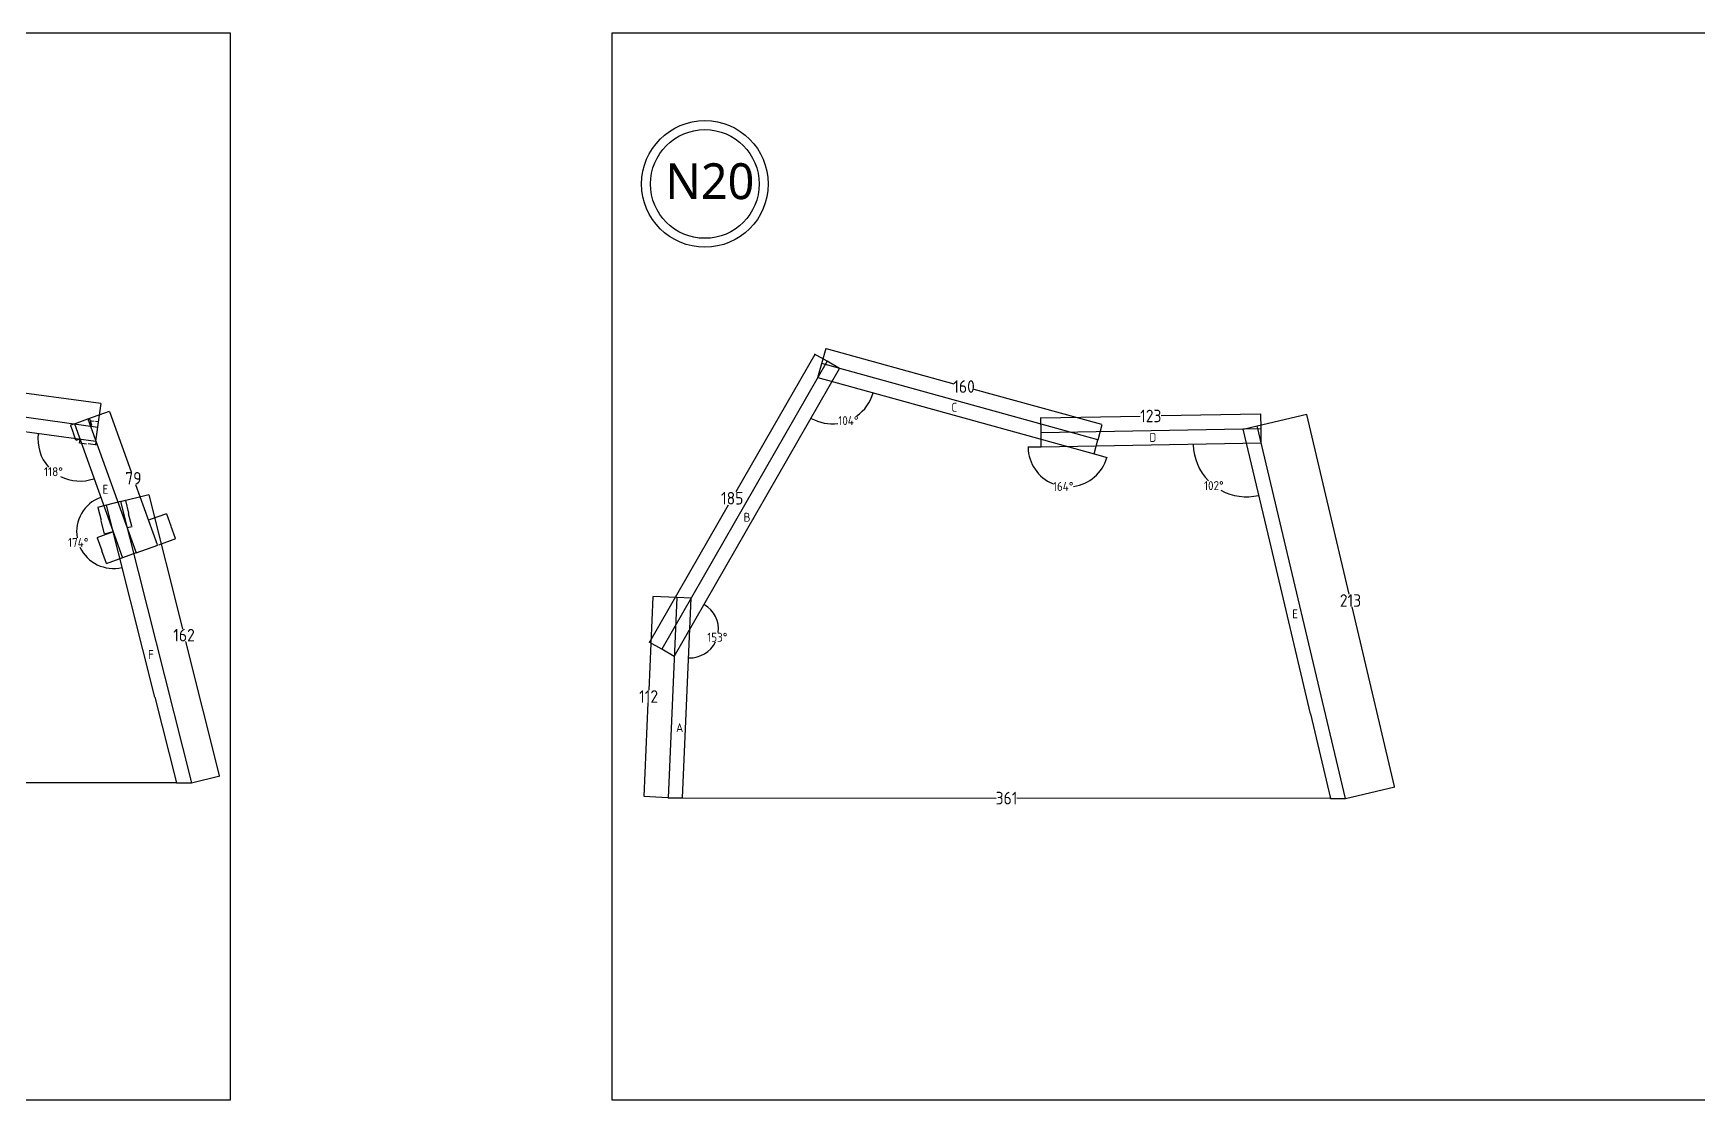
# Model space of a CAD drawing. Header units: centimetres. Extents: x -6116 to 16873, y -2889 to 4505.
# Drawn here: x 13548 to 14475, y -835 to -241 of the extents above; entities that cross this region are included whole.
import ezdxf

# ---------------------------------------------------------------- set-up
doc = ezdxf.new("R2010")
doc.units = ezdxf.units.CM
for name, color, linetype in [('5', 5, 'Continuous'), ('frame圖框', 34, 'Continuous'), ('圖層1', 253, 'Continuous')]:
    doc.layers.add(name, color=color, linetype=linetype)
doc.styles.get("Standard").update_dxf_attribs({"font": 'ISOCP.SHX', "bigfont": 'CHINESET.SHX'})
doc.dimstyles.get("Standard").update_dxf_attribs({"dimtxt": 0.18, "dimasz": 0.18, "dimexe": 0.18, "dimexo": 0.0625, "dimgap": 0.09, "dimtad": 0, "dimtih": 1, "dimtoh": 1, "dimdec": 4, "dimzin": 0, "dimdsep": 46, "dimtxsty": 'Standard', "dimcen": 0.09, "dimadec": 0, "dimazin": 0, "dimtfac": 1, "dimtdec": 4, "dimtofl": 0, "dimtmove": 0, "dimatfit": 3, "dimfxl": 1, "dimtolj": 1, "dimtzin": 0, "dimarcsym": 0})

# ---------------------------------------------------------------- blocks, each defined once
blk = doc.blocks.new('*D968')
at = {"layer": 'DEFPOINTS', "color": 0, "transparency": 16777216}
for p in [(13357.39, -430.35), (13459.93, -451.67), (13498.91, -458.16), (13465.22, -472.07), (13582.72, -468.46)]:
    blk.add_point(p, dxfattribs=at)
at = {"layer": '圖層1', "color": 0, "lineweight": -2, "transparency": 16777216}
for p, q in [((13459.87, -451.66), (13456.78, -451.23)), ((13498.98, -458.17), (13502.04, -458.77))]:
    blk.add_line(p, q, dxfattribs=at)
for start, end in [(172.66226, 245.81267), (274.65782, 348.42945)]:
    blk.add_arc((13479.52, -454.35), 22.77, start, end, dxfattribs=at)
at = {"layer": '圖層1', "color": 0, "transparency": 16777216}
for points in [[(13456.9, -451.43), (13456.96, -451.44), (13456.96, -451.26)], [(13501.8, -458.91), (13501.86, -458.92), (13501.86, -458.74)]]:
    blk.add_solid(points, dxfattribs=at)
at = {"layer": '圖層1', "color": 0, "transparency": 16777216, "insert": (13475.78, -476.81), "char_height": 5, "attachment_point": 5}
blk.add_mtext('\\A1;177°', dxfattribs=at)
blk = doc.blocks.new('*D969')
at = {"layer": 'DEFPOINTS', "color": 0, "transparency": 16777216}
for p in [(13459.93, -451.67), (13570.71, -458.75), (13582.72, -468.46), (13553.82, -479.43), (13597.62, -533.39)]:
    blk.add_point(p, dxfattribs=at)
at = {"layer": '圖層1', "color": 0, "lineweight": -2, "transparency": 16777216}
for start, end in [(172.65058, 221.80148), (242.64131, 289.38646)]:
    blk.add_arc((13573.77, -467.24), 23.38, start, end, dxfattribs=at)
at = {"layer": '圖層1', "color": 0, "transparency": 16777216}
for points in [[(13550.56, -464.25), (13550.62, -464.25), (13550.61, -464.07)], [(13581.52, -489.26), (13581.54, -489.32), (13581.7, -489.23)]]:
    blk.add_solid(points, dxfattribs=at)
at = {"layer": '圖層1', "color": 0, "transparency": 16777216, "insert": (13559.07, -485.41), "char_height": 5, "attachment_point": 5}
blk.add_mtext('\\A1;118°', dxfattribs=at)
blk = doc.blocks.new('*D970')
at = {"layer": 'DEFPOINTS', "color": 0, "transparency": 16777216}
for p in [(13570.71, -458.75), (13588.63, -503.97), (13572.42, -514.59), (13597.62, -533.39), (13615.6, -610.98)]:
    blk.add_point(p, dxfattribs=at)
at = {"layer": '圖層1', "color": 0, "lineweight": -2, "transparency": 16777216}
for start, end in [(110.33284, 189.51311), (204.77217, 283.63967)]:
    blk.add_arc((13592.38, -518.86), 20.41, start, end, dxfattribs=at)
at = {"layer": '圖層1', "color": 0, "transparency": 16777216}
for points in [[(13585.28, -499.69), (13585.3, -499.75), (13585.46, -499.66)], [(13597.19, -538.67), (13597.21, -538.73), (13597.37, -538.66)]]:
    blk.add_solid(points, dxfattribs=at)
at = {"layer": '圖層1', "color": 0, "transparency": 16777216, "insert": (13572.86, -524.83), "char_height": 5, "attachment_point": 5}
blk.add_mtext('\\A1;174°', dxfattribs=at)
blk = doc.blocks.new('*D980')
at = {"layer": 'DEFPOINTS', "color": 0, "transparency": 16777216}
for p in [(13461.02, -443.74), (13585.59, -447.5), (13583.8, -460.54)]:
    blk.add_point(p, dxfattribs=at)
at = {"layer": '圖層1', "color": 0, "lineweight": -2, "transparency": 16777216}
for p, q in [((13461.03, -443.68), (13462.83, -430.52)), ((13462.98, -430.72), (13518.15, -438.27)), ((13585.41, -447.47), (13530.23, -439.92)), ((13583.81, -460.48), (13585.61, -447.32))]:
    blk.add_line(p, q, dxfattribs=at)
at = {"layer": '圖層1', "color": 0, "transparency": 16777216}
for points in [[(13462.98, -430.69), (13462.98, -430.75), (13462.8, -430.7)], [(13585.41, -447.44), (13585.4, -447.5), (13585.59, -447.5)]]:
    blk.add_solid(points, dxfattribs=at)
at = {"layer": '圖層1', "color": 0, "transparency": 16777216, "insert": (13524.19, -439.1), "char_height": 7, "attachment_point": 5}
blk.add_mtext('\\A1;124', dxfattribs=at)
blk = doc.blocks.new('*D981')
at = {"layer": 'DEFPOINTS', "color": 0, "transparency": 16777216}
for p in [(13578.23, -456.03), (13617.06, -526.38), (13605.15, -530.67)]:
    blk.add_point(p, dxfattribs=at)
at = {"layer": '圖層1', "color": 0, "lineweight": -2, "transparency": 16777216}
for p, q in [((13578.29, -456.01), (13590.32, -451.68)), ((13590.21, -451.91), (13602.31, -485.47)), ((13617, -526.21), (13604.9, -492.65)), ((13605.21, -530.65), (13617.23, -526.32))]:
    blk.add_line(p, q, dxfattribs=at)
at = {"layer": '圖層1', "color": 0, "transparency": 16777216}
for points in [[(13590.24, -451.9), (13590.18, -451.92), (13590.15, -451.74)], [(13617.03, -526.2), (13616.97, -526.22), (13617.06, -526.38)]]:
    blk.add_solid(points, dxfattribs=at)
at = {"layer": '圖層1', "color": 0, "transparency": 16777216, "insert": (13603.61, -489.06), "char_height": 7, "attachment_point": 5}
blk.add_mtext('\\A1;79', dxfattribs=at)
blk = doc.blocks.new('*D982')
at = {"layer": 'DEFPOINTS', "color": 0, "transparency": 16777216}
for p in [(13596.39, -502.02), (13651.57, -654.82), (13635.89, -658.77)]:
    blk.add_point(p, dxfattribs=at)
at = {"layer": '圖層1', "color": 0, "lineweight": -2, "transparency": 16777216}
for p, q in [((13596.45, -502), (13612.25, -498.02)), ((13612.12, -498.24), (13630.92, -572.85)), ((13651.53, -654.65), (13632.73, -580.04)), ((13635.95, -658.76), (13651.74, -654.78))]:
    blk.add_line(p, q, dxfattribs=at)
at = {"layer": '圖層1', "color": 0, "transparency": 16777216}
for points in [[(13612.15, -498.23), (13612.09, -498.25), (13612.07, -498.07)], [(13651.56, -654.64), (13651.5, -654.66), (13651.57, -654.82)]]:
    blk.add_solid(points, dxfattribs=at)
at = {"layer": '圖層1', "color": 0, "transparency": 16777216, "insert": (13631.82, -576.44), "char_height": 7, "attachment_point": 5}
blk.add_mtext('\\A1;162', dxfattribs=at)
blk = doc.blocks.new('*D983')
at = {"layer": 'DEFPOINTS', "color": 0, "transparency": 16777216}
for p in [(13893.12, -554.84), (13906.42, -555.43), (13901.52, -666.97)]:
    blk.add_point(p, dxfattribs=at)
at = {"layer": '圖層1', "color": 0, "lineweight": -2, "transparency": 16777216}
for p, q in [((13893.11, -555.02), (13890.83, -607.02)), ((13906.36, -555.42), (13892.94, -554.83)), ((13888.22, -666.2), (13890.51, -614.2)), ((13901.46, -666.96), (13888.04, -666.37))]:
    blk.add_line(p, q, dxfattribs=at)
at = {"layer": '圖層1', "color": 0, "transparency": 16777216}
for points in [[(13893.08, -555.02), (13893.14, -555.02), (13893.12, -554.84)], [(13888.19, -666.2), (13888.25, -666.2), (13888.22, -666.38)]]:
    blk.add_solid(points, dxfattribs=at)
at = {"layer": '圖層1', "color": 0, "transparency": 16777216, "insert": (13890.67, -610.61), "char_height": 7, "attachment_point": 5}
blk.add_mtext('\\A1;112', dxfattribs=at)
blk = doc.blocks.new('*D984')
at = {"layer": 'DEFPOINTS', "color": 0, "transparency": 16777216}
for p in [(13983.3, -419.97), (13990.14, -423.9), (13898.04, -584.3)]:
    blk.add_point(p, dxfattribs=at)
at = {"layer": '圖層1', "color": 0, "lineweight": -2, "transparency": 16777216}
for p, q in [((13983.21, -420.12), (13939.31, -496.58)), ((13990.09, -423.87), (13983.14, -419.88)), ((13891.29, -580.21), (13935.19, -503.76)), ((13897.99, -584.27), (13891.04, -580.28))]:
    blk.add_line(p, q, dxfattribs=at)
at = {"layer": '圖層1', "color": 0, "transparency": 16777216}
for points in [[(13983.18, -420.11), (13983.23, -420.14), (13983.3, -419.97)], [(13891.26, -580.2), (13891.31, -580.23), (13891.2, -580.37)]]:
    blk.add_solid(points, dxfattribs=at)
at = {"layer": '圖層1', "color": 0, "transparency": 16777216, "insert": (13937.25, -500.17), "char_height": 7, "attachment_point": 5}
blk.add_mtext('\\A1;185', dxfattribs=at)
blk = doc.blocks.new('*D985')
at = {"layer": 'DEFPOINTS', "color": 0, "transparency": 16777216}
for p in [(13987.14, -425.13), (14143.4, -459.24), (14141.06, -467.69)]:
    blk.add_point(p, dxfattribs=at)
at = {"layer": '圖層1', "color": 0, "lineweight": -2, "transparency": 16777216}
for p, q in [((13987.15, -425.07), (13989.52, -416.51)), ((13989.65, -416.73), (14060.74, -436.39)), ((14143.22, -459.19), (14072.13, -439.53)), ((14141.08, -467.63), (14143.44, -459.07))]:
    blk.add_line(p, q, dxfattribs=at)
at = {"layer": '圖層1', "color": 0, "transparency": 16777216}
for points in [[(13989.65, -416.7), (13989.64, -416.76), (13989.47, -416.68)], [(14143.23, -459.17), (14143.22, -459.22), (14143.4, -459.24)]]:
    blk.add_solid(points, dxfattribs=at)
at = {"layer": '圖層1', "color": 0, "transparency": 16777216, "insert": (14066.43, -437.96), "char_height": 7, "attachment_point": 5}
blk.add_mtext('\\A1;160', dxfattribs=at)
blk = doc.blocks.new('*D986')
at = {"layer": 'DEFPOINTS', "color": 0, "transparency": 16777216}
for p in [(14231.76, -453.27), (14109.33, -463.67), (14231.9, -461.51)]:
    blk.add_point(p, dxfattribs=at)
at = {"layer": '圖層1', "color": 0, "lineweight": -2, "transparency": 16777216}
for p, q in [((14231.58, -453.28), (14176.31, -454.25)), ((14231.9, -461.45), (14231.76, -453.09)), ((14109.33, -463.61), (14109.18, -455.26)), ((14109.37, -455.44), (14164.64, -454.46))]:
    blk.add_line(p, q, dxfattribs=at)
at = {"layer": '圖層1', "color": 0, "transparency": 16777216}
for points in [[(14231.58, -453.25), (14231.58, -453.31), (14231.76, -453.27)], [(14109.37, -455.41), (14109.37, -455.47), (14109.19, -455.44)]]:
    blk.add_solid(points, dxfattribs=at)
at = {"layer": '圖層1', "color": 0, "transparency": 16777216, "insert": (14170.47, -454.36), "char_height": 7, "attachment_point": 5}
blk.add_mtext('\\A1;123', dxfattribs=at)
blk = doc.blocks.new('*D987')
at = {"layer": 'DEFPOINTS', "color": 0, "transparency": 16777216}
for p in [(14229.76, -459.84), (14278.89, -667.43), (14306.33, -660.93)]:
    blk.add_point(p, dxfattribs=at)
at = {"layer": '圖層1', "color": 0, "lineweight": -2, "transparency": 16777216}
for p, q in [((14229.82, -459.83), (14257.37, -453.3)), ((14257.24, -453.52), (14280.91, -553.55)), ((14306.29, -660.76), (14282.61, -560.73)), ((14278.95, -667.41), (14306.5, -660.89))]:
    blk.add_line(p, q, dxfattribs=at)
at = {"layer": '圖層1', "color": 0, "transparency": 16777216}
for points in [[(14257.26, -453.51), (14257.21, -453.53), (14257.19, -453.35)], [(14306.32, -660.75), (14306.26, -660.77), (14306.33, -660.93)]]:
    blk.add_solid(points, dxfattribs=at)
at = {"layer": '圖層1', "color": 0, "transparency": 16777216, "insert": (14281.76, -557.14), "char_height": 7, "attachment_point": 5}
blk.add_mtext('\\A1;213', dxfattribs=at)
blk = doc.blocks.new('*D988')
at = {"layer": 'DEFPOINTS', "color": 0, "transparency": 16777216}
for p in [(13997.08, -427.88), (13914.42, -555.78), (13925.56, -583.76), (13904.98, -588.28), (13909.53, -666.98)]:
    blk.add_point(p, dxfattribs=at)
at = {"layer": '圖層1', "color": 0, "lineweight": -2, "transparency": 16777216}
for start, end in [(353.32124, 59.48918), (268.12868, 333.80803)]:
    blk.add_arc((13913.65, -573.18), 15.93, start, end, dxfattribs=at)
at = {"layer": '圖層1', "color": 0, "transparency": 16777216}
for points in [[(13921.73, -559.47), (13921.76, -559.42), (13921.59, -559.36)], [(13913.13, -589.13), (13913.13, -589.07), (13912.95, -589.1)]]:
    blk.add_solid(points, dxfattribs=at)
at = {"layer": '圖層1', "color": 0, "transparency": 16777216, "insert": (13928.95, -577.62), "char_height": 5, "attachment_point": 5}
blk.add_mtext('\\A1;153°', dxfattribs=at)
blk = doc.blocks.new('*D989')
at = {"layer": 'DEFPOINTS', "color": 0, "transparency": 16777216}
for p in [(13985, -432.84), (13997.08, -427.88), (13995, -458.63), (14138.93, -475.41), (13904.98, -588.28)]:
    blk.add_point(p, dxfattribs=at)
at = {"layer": '圖層1', "color": 0, "lineweight": -2, "transparency": 16777216}
for start, end in [(305.35603, 344.10708), (240.57194, 277.6702)]:
    blk.add_arc((13992.96, -435.04), 23.68, start, end, dxfattribs=at)
at = {"layer": '圖層1', "color": 0, "transparency": 16777216}
for points in [[(14015.71, -441.52), (14015.77, -441.54), (14015.79, -441.35)], [(13981.32, -455.69), (13981.34, -455.64), (13981.17, -455.58)]]:
    blk.add_solid(points, dxfattribs=at)
at = {"layer": '圖層1', "color": 0, "transparency": 16777216, "insert": (14001.97, -456.95), "char_height": 5, "attachment_point": 5}
blk.add_mtext('\\A1;104°', dxfattribs=at)
blk = doc.blocks.new('*D990')
at = {"layer": 'DEFPOINTS', "color": 0, "transparency": 16777216}
for p in [(13985, -432.84), (14109.47, -471.67), (14232.05, -469.51), (14138.93, -475.41), (14111.8, -489.86)]:
    blk.add_point(p, dxfattribs=at)
at = {"layer": '圖層1', "color": 0, "lineweight": -2, "transparency": 16777216}
for p, q in [((14109.41, -471.67), (14101.92, -471.81)), ((14138.99, -475.42), (14146.21, -477.42))]:
    blk.add_line(p, q, dxfattribs=at)
for start, end in [(181.47308, 247.25138), (277.7725, 344.08175)]:
    blk.add_arc((14124.47, -471.41), 22.38, start, end, dxfattribs=at)
at = {"layer": '圖層1', "color": 0, "transparency": 16777216}
for points in [[(14102.07, -471.98), (14102.13, -471.98), (14102.1, -471.8)], [(14145.96, -477.54), (14146.02, -477.55), (14146.04, -477.37)]]:
    blk.add_solid(points, dxfattribs=at)
at = {"layer": '圖層1', "color": 0, "transparency": 16777216, "insert": (14121.66, -493.61), "char_height": 5, "attachment_point": 5}
blk.add_mtext('\\A1;164°', dxfattribs=at)
blk = doc.blocks.new('*D991')
at = {"layer": 'DEFPOINTS', "color": 0, "transparency": 16777216}
for p in [(14221.97, -461.68), (14109.47, -471.67), (14232.05, -469.51), (14199.53, -486.75), (14236.76, -524.16)]:
    blk.add_point(p, dxfattribs=at)
at = {"layer": '圖層1', "color": 0, "lineweight": -2, "transparency": 16777216}
for start, end in [(181.35911, 224.64113), (241.27359, 282.97349)]:
    blk.add_arc((14223.85, -469.65), 29.73, start, end, dxfattribs=at)
at = {"layer": '圖層1', "color": 0, "transparency": 16777216}
for points in [[(14194.1, -470.36), (14194.16, -470.36), (14194.13, -470.18)], [(14230.52, -498.59), (14230.54, -498.65), (14230.7, -498.58)]]:
    blk.add_solid(points, dxfattribs=at)
at = {"layer": '圖層1', "color": 0, "transparency": 16777216, "insert": (14205.62, -493.13), "char_height": 5, "attachment_point": 5}
blk.add_mtext('\\A1;102°', dxfattribs=at)
blk = doc.blocks.new('*D992')
at = {"layer": 'DEFPOINTS', "color": 0, "transparency": 16777216}
for p in [(13909.52, -666.98), (14270.66, -667.42), (14270.66, -667.42)]:
    blk.add_point(p, dxfattribs=at)
at = {"layer": '圖層1', "color": 0, "lineweight": -2, "transparency": 16777216}
for p, q in [((13909.52, -667.04), (13909.52, -667.16)), ((13909.71, -666.98), (14084.4, -667.19)), ((14270.48, -667.42), (14095.78, -667.2)), ((14270.66, -667.48), (14270.66, -667.6))]:
    blk.add_line(p, q, dxfattribs=at)
at = {"layer": '圖層1', "color": 0, "transparency": 16777216}
for points in [[(13909.71, -666.95), (13909.71, -667.01), (13909.52, -666.98)], [(14270.48, -667.39), (14270.48, -667.45), (14270.66, -667.42)]]:
    blk.add_solid(points, dxfattribs=at)
at = {"layer": '圖層1', "color": 0, "transparency": 16777216, "insert": (14090.09, -667.2), "char_height": 7, "attachment_point": 5}
blk.add_mtext('\\A1;361', dxfattribs=at)
blk = doc.blocks.new('*D993')
at = {"layer": 'DEFPOINTS', "color": 0, "transparency": 16777216}
for p in [(13284.62, -658.34), (13627.64, -658.76), (13627.64, -658.76)]:
    blk.add_point(p, dxfattribs=at)
at = {"layer": '圖層1', "color": 0, "lineweight": -2, "transparency": 16777216}
for p, q in [((13284.62, -658.41), (13284.62, -658.52)), ((13284.8, -658.34), (13449.24, -658.54)), ((13627.46, -658.76), (13463.01, -658.56)), ((13627.64, -658.83), (13627.64, -658.94))]:
    blk.add_line(p, q, dxfattribs=at)
at = {"layer": '圖層1', "color": 0, "transparency": 16777216}
for points in [[(13284.8, -658.31), (13284.8, -658.37), (13284.62, -658.34)], [(13627.46, -658.73), (13627.46, -658.79), (13627.64, -658.76)]]:
    blk.add_solid(points, dxfattribs=at)
at = {"layer": '圖層1', "color": 0, "transparency": 16777216, "insert": (13456.13, -658.55), "char_height": 7, "attachment_point": 5}
blk.add_mtext('\\A1;343', dxfattribs=at)
blk = doc.blocks.new('*D996')
at = {"layer": 'DEFPOINTS', "color": 0, "transparency": 16777216}
for p in [(13596.39, -502.02), (13600.06, -516.56), (13602.74, -515.89)]:
    blk.add_point(p, dxfattribs=at)
at = {"layer": '圖層1', "color": 0, "linetype": 'ByBlock', "lineweight": -2, "transparency": 16777216}
for p, q in [((13596.45, -502), (13599.25, -501.3)), ((13599.12, -501.52), (13600.86, -508.43)), ((13602.7, -515.71), (13600.95, -508.79)), ((13600.12, -516.55), (13602.92, -515.84))]:
    blk.add_line(p, q, dxfattribs=at)
at = {"layer": '圖層1', "color": 0, "transparency": 16777216}
for points in [[(13599.15, -501.51), (13599.09, -501.52), (13599.08, -501.34)], [(13602.73, -515.7), (13602.67, -515.72), (13602.74, -515.89)]]:
    blk.add_solid(points, dxfattribs=at)
at = {"layer": '圖層1', "color": 0, "transparency": 16777216, "insert": (13600.91, -508.61), "char_height": 0.18, "attachment_point": 5}
blk.add_mtext('\\A1;15.0000', dxfattribs=at)
blk = doc.blocks.new('*D997')
at = {"layer": 'DEFPOINTS', "color": 0, "transparency": 16777216}
for p in [(13588.63, -503.97), (13592.38, -518.86), (13587.53, -520.08)]:
    blk.add_point(p, dxfattribs=at)
at = {"layer": '圖層1', "color": 0, "linetype": 'ByBlock', "lineweight": -2, "transparency": 16777216}
for p, q in [((13588.57, -503.99), (13583.61, -505.24)), ((13583.82, -505.37), (13585.61, -512.46)), ((13587.49, -519.91), (13585.7, -512.82)), ((13592.32, -518.88), (13587.36, -520.13))]:
    blk.add_line(p, q, dxfattribs=at)
at = {"layer": '圖層1', "color": 0, "transparency": 16777216}
for points in [[(13583.85, -505.36), (13583.8, -505.38), (13583.78, -505.2)], [(13587.52, -519.9), (13587.46, -519.92), (13587.53, -520.08)]]:
    blk.add_solid(points, dxfattribs=at)
at = {"layer": '圖層1', "color": 0, "transparency": 16777216, "insert": (13585.66, -512.64), "char_height": 0.18, "attachment_point": 5}
blk.add_mtext('\\A1;15.3550', dxfattribs=at)
blk = doc.blocks.new('*D998')
at = {"layer": 'DEFPOINTS', "color": 0, "transparency": 16777216}
for p in [(13622.03, -508.64), (13600.06, -516.56), (13605.15, -530.67)]:
    blk.add_point(p, dxfattribs=at)
at = {"layer": '圖層1', "color": 0, "linetype": 'ByBlock', "lineweight": -2, "transparency": 16777216}
for p, q in [((13612.62, -512.03), (13622.2, -508.58)), ((13622.09, -508.81), (13624.51, -515.52)), ((13627.05, -522.58), (13624.64, -515.88)), ((13617.71, -526.14), (13627.29, -522.69))]:
    blk.add_line(p, q, dxfattribs=at)
at = {"layer": '圖層1', "color": 0, "transparency": 16777216}
for points in [[(13622.12, -508.8), (13622.06, -508.82), (13622.03, -508.64)], [(13627.08, -522.57), (13627.03, -522.59), (13627.12, -522.75)]]:
    blk.add_solid(points, dxfattribs=at)
at = {"layer": '圖層1', "color": 0, "transparency": 16777216, "insert": (13624.57, -515.7), "char_height": 0.18, "attachment_point": 5}
blk.add_mtext('\\A1;15.0000', dxfattribs=at)
blk = doc.blocks.new('*D999')
at = {"layer": 'DEFPOINTS', "color": 0, "transparency": 16777216}
for p in [(13592.38, -518.86), (13583.38, -522.11), (13597.62, -533.39)]:
    blk.add_point(p, dxfattribs=at)
at = {"layer": '圖層1', "color": 0, "linetype": 'ByBlock', "lineweight": -2, "transparency": 16777216}
for p, q in [((13592.33, -518.88), (13583.21, -522.17)), ((13583.44, -522.28), (13585.93, -529.19)), ((13588.55, -536.46), (13586.06, -529.55)), ((13597.56, -533.41), (13588.45, -536.69))]:
    blk.add_line(p, q, dxfattribs=at)
at = {"layer": '圖層1', "color": 0, "transparency": 16777216}
for points in [[(13583.47, -522.27), (13583.41, -522.29), (13583.38, -522.11)], [(13588.58, -536.45), (13588.53, -536.47), (13588.62, -536.63)]]:
    blk.add_solid(points, dxfattribs=at)
at = {"layer": '圖層1', "color": 0, "transparency": 16777216, "insert": (13586, -529.37), "char_height": 0.18, "attachment_point": 5}
blk.add_mtext('\\A1;15.4393', dxfattribs=at)
blk = doc.blocks.new('*D1000')
at = {"layer": 'DEFPOINTS', "color": 0, "transparency": 16777216}
for p in [(13579.65, -459.97), (13580.06, -457), (13583.8, -460.54)]:
    blk.add_point(p, dxfattribs=at)
at = {"layer": '圖層1', "color": 0, "linetype": 'ByBlock', "lineweight": -2, "transparency": 16777216}
for p, q in [((13579.66, -459.91), (13580.09, -456.82)), ((13580.24, -457.02), (13581.73, -457.23)), ((13584.03, -457.54), (13582.53, -457.34)), ((13583.81, -460.48), (13584.23, -457.39))]:
    blk.add_line(p, q, dxfattribs=at)
at = {"layer": '圖層1', "color": 0, "transparency": 16777216}
for points in [[(13580.24, -456.99), (13580.24, -457.05), (13580.06, -457)], [(13584.03, -457.51), (13584.03, -457.57), (13584.21, -457.57)]]:
    blk.add_solid(points, dxfattribs=at)
at = {"layer": '圖層1', "color": 0, "transparency": 16777216, "insert": (13582.13, -457.28), "char_height": 0.18, "attachment_point": 5}
blk.add_mtext('\\A1;4.1855', dxfattribs=at)
blk = doc.blocks.new('*D1001')
at = {"layer": 'DEFPOINTS', "color": 0, "transparency": 16777216}
for p in [(13573.49, -469.26), (13573.77, -467.24), (13582.72, -468.46)]:
    blk.add_point(p, dxfattribs=at)
at = {"layer": '圖層1', "color": 0, "linetype": 'ByBlock', "lineweight": -2, "transparency": 16777216}
for p, q in [((13573.76, -467.3), (13573.47, -469.44)), ((13573.67, -469.29), (13577.56, -469.82)), ((13582.26, -470.46), (13578.38, -469.93)), ((13582.71, -468.53), (13582.42, -470.66))]:
    blk.add_line(p, q, dxfattribs=at)
at = {"layer": '圖層1', "color": 0, "transparency": 16777216}
for points in [[(13573.68, -469.26), (13573.67, -469.32), (13573.49, -469.26)], [(13582.27, -470.43), (13582.26, -470.49), (13582.44, -470.49)]]:
    blk.add_solid(points, dxfattribs=at)
at = {"layer": '圖層1', "color": 0, "transparency": 16777216, "insert": (13577.97, -469.87), "char_height": 0.18, "attachment_point": 5}
blk.add_mtext('\\A1;9.0288', dxfattribs=at)
blk = doc.blocks.new('*D937')
at = {"layer": 'DEFPOINTS', "color": 0, "transparency": 16777216}
for p in [(13570.71, -458.75), (13571.65, -468.01), (13573.77, -467.24)]:
    blk.add_point(p, dxfattribs=at)
at = {"layer": '圖層1', "color": 0, "linetype": 'ByBlock', "lineweight": -2, "transparency": 16777216}
for p, q in [((13570.65, -458.77), (13568.42, -459.57)), ((13568.65, -459.68), (13570.06, -463.58)), ((13571.59, -467.84), (13570.19, -463.94)), ((13573.71, -467.26), (13571.48, -468.07))]:
    blk.add_line(p, q, dxfattribs=at)
at = {"layer": '圖層1', "color": 0, "transparency": 16777216}
for points in [[(13568.68, -459.67), (13568.62, -459.69), (13568.59, -459.51)], [(13571.62, -467.83), (13571.56, -467.85), (13571.65, -468.01)]]:
    blk.add_solid(points, dxfattribs=at)
at = {"layer": '圖層1', "color": 0, "transparency": 16777216, "insert": (13570.12, -463.76), "char_height": 0.18, "attachment_point": 5}
blk.add_mtext('\\A1;9.0287', dxfattribs=at)
blk = doc.blocks.new('*D1002')
at = {"layer": 'DEFPOINTS', "color": 0, "transparency": 16777216}
for p in [(13578.23, -456.03), (13579.65, -459.97), (13580.54, -459.65)]:
    blk.add_point(p, dxfattribs=at)
at = {"layer": '圖層1', "color": 0, "linetype": 'ByBlock', "lineweight": -2, "transparency": 16777216}
for p, q in [((13578.29, -456.01), (13579.29, -455.65)), ((13579.18, -455.88), (13579.76, -457.5)), ((13579.71, -459.95), (13580.71, -459.59)), ((13580.48, -459.48), (13579.89, -457.86))]:
    blk.add_line(p, q, dxfattribs=at)
at = {"layer": '圖層1', "color": 0, "transparency": 16777216}
for points in [[(13579.21, -455.87), (13579.15, -455.89), (13579.12, -455.72)], [(13580.5, -459.47), (13580.45, -459.49), (13580.54, -459.65)]]:
    blk.add_solid(points, dxfattribs=at)
at = {"layer": '圖層1', "color": 0, "transparency": 16777216, "insert": (13579.83, -457.68), "char_height": 0.18, "attachment_point": 5}
blk.add_mtext('\\A1;4.1855', dxfattribs=at)

msp = doc.modelspace()

# ---------------------------------------------------------------- linework, layer by layer
for p, q in [((13990.13956, -423.89668), (13898.04047, -584.29769)), ((13985.00354, -432.84165), (13987.13569, -425.13109)), ((14141.05981, -467.69479), (13987.13569, -425.13109)), ((13997.07725, -427.88017), (13990.13956, -423.89668)), ((13904.97816, -588.28118), (13997.07725, -427.88017)), ((13985.00354, -432.84165), (14138.92766, -475.40535)), ((13461.01743, -443.73974), (13583.80122, -460.53853)), ((13459.93302, -451.66582), (13582.7168, -468.46461)), ((13570.70891, -458.74729), (13578.23464, -456.03376)), ((13570.70891, -458.74729), (13597.62132, -533.38632)), ((13578.23464, -456.03376), (13605.14705, -530.67279)), ((13582.7168, -468.46461), (13583.80122, -460.53853)), ((14231.90433, -461.50816), (14109.33124, -463.67384)), ((14109.47256, -471.67251), (14109.33124, -463.67384)), ((14221.96833, -461.68371), (14229.75748, -459.83951)), ((14236.75956, -524.15579), (14221.96833, -461.68371)), ((14278.8918, -667.42756), (14229.75748, -459.83951)), ((14232.04566, -469.50683), (14231.90433, -461.50816)), ((14232.04566, -469.50683), (14109.47256, -471.67251)), ((14138.92766, -475.40535), (14141.05981, -467.69479)), ((14223.85881, -469.66833), (14223.85886, -469.65148)), ((13596.39419, -502.01665), (13588.63206, -503.97283)), ((13615.59906, -610.97835), (13588.63206, -503.97283)), ((13596.39419, -502.01665), (13635.89179, -658.77282)), ((13592.39869, -518.90183), (13592.39864, -518.91868)), ((14236.75952, -524.17264), (14236.75956, -524.15579)), ((14259.50139, -620.23796), (14236.75952, -524.17264)), ((13605.14705, -530.67279), (13597.62132, -533.38632)), ((13906.42305, -555.42607), (13901.51776, -666.96617)), ((13914.41615, -555.77759), (13906.42305, -555.42607)), ((13909.52506, -666.97596), (13914.41615, -555.77759)), ((13913.65004, -573.19487), (13913.65009, -573.17802)), ((13904.97816, -588.28118), (13898.04047, -584.29769)), ((13615.59901, -610.9952), (13615.59906, -610.97835)), ((13615.59901, -610.9952), (13627.63921, -658.76273)), ((14259.50139, -620.23796), (14259.50135, -620.25481)), ((14259.50135, -620.25481), (14270.66435, -667.4175)), ((13627.63921, -658.76273), (13635.89179, -658.77282)), ((13901.51776, -666.96617), (13909.52506, -666.97596)), ((14270.66435, -667.4175), (14278.8918, -667.42756))]:
    msp.add_line(p, q)
at = {"layer": '5', "linetype": 'ByBlock'}
for radius in [35.27331, 30.27331]:
    msp.add_circle((13922.01962, -325.11174), radius, dxfattribs=at)
at = {"layer": 'frame圖框'}
for points in [[(12817.75966, -241.19443), (12817.75966, -835.19443), (13657.75966, -835.19443), (13657.75966, -241.19443)], [(13870.17756, -241.19443), (13870.17756, -835.19443), (14710.17756, -835.19443), (14710.17756, -241.19443)]]:
    msp.add_lwpolyline(points, close=True, dxfattribs=at)

# ---------------------------------------------------------------- texts
at = {"layer": '5', "linetype": 'ByBlock', "insert": (13899.99751, -313.58471), "char_height": 20, "attachment_point": 1}
msp.add_mtext('{\\fMicrosoft JhengHei|b0|i0|c136|p34;N20}', dxfattribs=at)
at = {"layer": '5', "char_height": 5, "attachment_point": 1}
for s, insert in [('C', (14059.3777, -447.0239)), ('D', (14169.6783, -463.75974)), ('E', (13586.40513, -492.6886)), ('B', (13943.61521, -508.29661)), ('E', (14249.29819, -562.05466)), ('F', (13611.73754, -584.74693)), ('A', (13905.93555, -625.44375))]:
    msp.add_mtext_dynamic_manual_height_columns(s, width=11.464362, gutter_width=1, heights=[0], dxfattribs=dict(at, insert=insert))

# ---------------------------------------------------------------- dimensions: what is measured, and where the dimension line sits
at = {"layer": '圖層1'}
for p1, p2, distance, override, picture, middle in [((13987.13569, -425.13109), (14141.05981, -467.69479), 8.76932, {"dimtxt": 7, "dimdec": 0}, '*D985', (14066.43497, -437.96081)), ((13898.04047, -584.29769), (13990.13956, -423.89668), 7.88944, {"dimtxt": 7, "dimdec": 0}, '*D984', (13937.24819, -500.16875)), ((13461.01743, -443.73974), (13583.80122, -460.53853), 13.16296, {"dimtxt": 7, "dimdec": 0}, '*D980', (13524.19361, -439.09766)), ((13578.23464, -456.03376), (13605.14705, -530.67279), 12.66515, {"dimtxt": 7, "dimdec": 0}, '*D981', (13603.60517, -489.05735)), ((14109.33124, -463.67384), (14231.90433, -461.50816), 8.23473, {"dimtxt": 7, "dimdec": 0}, '*D986', (14170.47231, -454.35755)), ((14229.75748, -459.83951), (14278.8918, -667.42756), 28.19461, {"dimtxt": 7, "dimdec": 0}, '*D987', (14281.76119, -557.13954)), ((13570.70891, -458.74729), (13573.77137, -467.24073), -2.25348, {"dimfxl": 10, "dimfxlon": 1, "dimarcsym": 1}, '*D937', (13570.12025, -463.75837)), ((13578.23464, -456.03376), (13579.65434, -459.97117), 0.93903, {"dimfxl": 10, "dimfxlon": 1, "dimarcsym": 1}, '*D1002', (13579.82786, -457.68395)), ((13583.80122, -460.53853), (13579.65434, -459.97117), -2.99938, {"dimfxl": 10, "dimfxlon": 1, "dimarcsym": 1}, '*D1000', (13582.13436, -457.28315)), ((13582.7168, -468.46461), (13573.77137, -467.24073), 2.03924, {"dimfxl": 10, "dimfxlon": 1, "dimarcsym": 1}, '*D1001', (13577.96766, -469.87309)), ((13596.39419, -502.01665), (13635.89179, -658.77282), 16.16818, {"dimtxt": 7, "dimdec": 0}, '*D982', (13631.82115, -576.44434)), ((13588.63206, -503.97283), (13592.38442, -518.86227), -5.0034, {"dimfxl": 10, "dimfxlon": 1, "dimarcsym": 1}, '*D997', (13585.65654, -512.64025)), ((13596.39419, -502.01665), (13600.05917, -516.56203), 2.76631, {"dimfxl": 10, "dimfxlon": 1, "dimarcsym": 1}, '*D996', (13600.90915, -508.61345)), ((13605.14705, -530.67279), (13600.05917, -516.56203), -23.35343, {"dimfxl": 10, "dimfxlon": 1, "dimarcsym": 1}, '*D998', (13624.57208, -515.69611)), ((13597.62132, -533.38632), (13592.38442, -518.86227), 9.5734, {"dimfxl": 10, "dimfxlon": 1, "dimarcsym": 1}, '*D999', (13585.99701, -529.37152)), ((13901.51776, -666.96617), (13906.42305, -555.42607), 13.31552, {"dimtxt": 7, "dimdec": 0}, '*D983', (13890.66774, -610.6111)), ((13284.61823, -658.34334), (13627.63921, -658.76273), 0, {"dimtxt": 7, "dimdec": 0}, '*D993', (13456.12872, -658.55304)), ((13909.52506, -666.97596), (14270.66435, -667.4175), 0, {"dimtxt": 7, "dimdec": 0}, '*D992', (14090.09471, -667.19673))]:
    dim = msp.add_aligned_dim(p1=p1, p2=p2, distance=distance, dimstyle='Standard', override=override, dxfattribs=at)
    dim.commit()
    dim.dimension.update_dxf_attribs({"geometry": picture, "text_midpoint": middle})
for base, line1, line2, picture, middle in [((13465.21753, -472.06863), ((13459.93302, -451.66582), (13582.7168, -468.46461)), ((13498.91491, -458.15709), (13357.3893, -430.34549)), '*D968', (13475.7775, -476.80935)), ((13925.56055, -583.76313), ((13904.97816, -588.28118), (13997.07725, -427.88017)), ((13909.52506, -666.97596), (13914.41615, -555.77759)), '*D988', (13928.95349, -577.61996)), ((13995.00297, -458.63497), ((13985.00354, -432.84165), (14138.92766, -475.40535)), ((13904.97816, -588.28118), (13997.07725, -427.88017)), '*D989', (14001.96504, -456.94566)), ((14111.80208, -489.8552), ((14232.04566, -469.50683), (14109.47256, -471.67251)), ((13985.00354, -432.84165), (14138.92766, -475.40535)), '*D990', (14121.6567, -493.60849)), ((13553.8221, -479.42522), ((13570.70891, -458.74729), (13597.62132, -533.38632)), ((13459.93302, -451.66582), (13582.7168, -468.46461)), '*D969', (13559.06628, -485.41202)), ((13572.42071, -514.59459), ((13615.59906, -610.97835), (13588.63206, -503.97283)), ((13570.70891, -458.74729), (13597.62132, -533.38632)), '*D970', (13572.86024, -524.82629)), ((14199.5347, -486.75351), ((14236.75956, -524.15579), (14221.96833, -461.68371)), ((14232.04566, -469.50683), (14109.47256, -471.67251)), '*D991', (14205.61854, -493.13311))]:
    dim = msp.add_angular_dim_2l(base=base, line1=line1, line2=line2, dimstyle='Standard', override={"dimtxt": 5}, dxfattribs=at)
    dim.commit()
    dim.dimension.update_dxf_attribs({"geometry": picture, "text_midpoint": middle})

doc.saveas('drawing.dxf')
